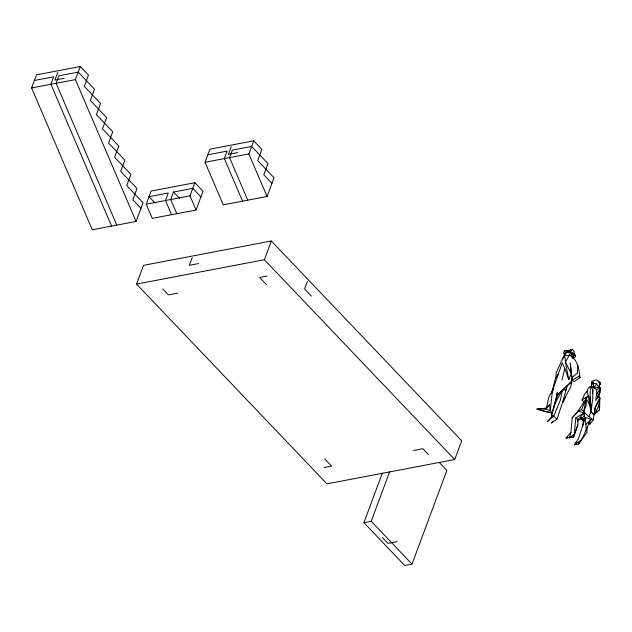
<?xml version="1.0" encoding="UTF-8"?>
<svg xmlns="http://www.w3.org/2000/svg" width="632" height="632" viewBox="0 0 632 632"><rect width="100%" height="100%" fill="white"/><g stroke="black" fill="none" stroke-linecap="round" stroke-linejoin="round"><path stroke-width="0.95" d="M594.862 410.934L595.447 406.487L599.855 398.042L598.875 395.403M596.6 389.454L596.758 394.06L595.628 400.53L597.864 397.394L600.242 392.393L600.4 388.095L596.6 389.454L590.446 386.365L588.274 388.056L587.041 391.429L588.345 395.703L586.291 398.587L586.227 405.483L583.707 411.472L584.41 416.164L577.372 421.109L577.996 419.672L583.873 413.107L578.588 410.855L572.221 417.815L570.901 432.383L569.337 437.771L566.043 437.937L570.901 432.383M587.033 427.769L586.962 432.32L578.343 444.272L574.417 444.754L578.525 438.553L585.303 417.404L591.165 419.49C586.275 427.437 584.347 436.759 578.343 444.272L579.015 442.519M597.682 395.569L597.864 397.394L599.855 398.042L599.547 409.639L593.875 414.679L591.038 411.969L589.767 405.325L590.446 386.365L592.887 389.818L592.705 398.642L591.038 411.969L588.898 416.678L593.432 419.869L589.869 424.214L588.668 422.911M577.869 425.004L574.235 434.476L569.337 437.771L573.627 437.052L577.869 425.004L577.996 419.672L575.863 417.839L583.873 413.107M555.891 377.991L556.073 373.172L563.681 356.203L569.369 355.145C577.751 359.316 579.102 369.349 579.971 377.707L574.109 381.641L572.158 380.116L570.254 363.195L572.158 380.116L571.549 382.55L567.228 385.662L556.452 396.09L557.377 392.519L552.257 413.288L536.9 409.094L546.348 408.106L549.437 404.749L550.338 410.5L552.257 413.288M589.869 424.214L589.956 422.405M577.782 364.893L577.356 373.157L571.699 377.841M594.285 414.726L594.862 408.667L599.855 398.042L598.393 406.502L594.285 414.726L591.038 411.969L591.497 404.796M593.432 419.869L593.875 414.679L599.547 409.639L599.136 406.724M575.863 417.839L574.235 434.476M592.524 393.586L592.887 389.818M582.712 426.371L583.62 418.898L585.303 417.404L586.298 430.811M569.788 355.571L570.135 352.861L566.817 352.277L565.45 353.209L562.725 358.873M595.218 408.264L595.447 406.487M571.66 381.918L570.917 386.5L562.733 401.881L557.013 419.166L551.167 423.092L553.158 421.196M591.054 387.448L592.184 381.333L596.332 379.8L600.131 382.581L600.282 384.619L598.915 385.844M573.595 356.021L573.745 355.208L572.892 353.952L570.372 352.253L567.647 351.526L566.217 351.945L565.656 352.806L566.09 353.778M562.733 401.881L567.228 385.662L572.158 380.116L579.789 375.85M572.221 417.815L577.127 412.388L583.834 402.157L582.025 399.89L584.94 398.089L586.291 398.587L583.707 411.472L584.41 416.164M566.454 389.786L562.425 390.039L560.394 400.08L553.672 416.117L547.249 421.797L551.649 416.67L552.107 414.789M574.946 431.427L573.627 437.052L569.835 437.494M562.006 379.974L564.763 368.464L562.219 362.847L552.305 391.342L550.338 410.5L545.582 409.015L536.9 409.094L546.159 411.724L549.698 412.017M553.948 407.269L558.056 393.847M583.881 421.331L582.815 420.13L583.265 418.305M600.131 382.581L598.938 387.337L594.159 387.937L591.418 385.875L592.184 381.333L593.258 382.581M597.864 397.394L600.4 388.095L598.938 387.337L596.624 383.956L593.164 383.197L592.184 381.333L594.159 387.937L596.624 383.956M573.216 356.725L573.524 355.626L570.135 352.861M551.712 392.946L555.52 378.118L558.427 373.978L556.713 377.296M557.013 419.166L553.672 416.117L551.649 416.67L551.341 415.39L554.864 403.508L562.425 390.039M565.087 354.789L563.657 352.909L564.281 350.958L566.683 350.42L573.967 353.754L575.112 355.034L575.436 356.519L574.488 357.657L572.197 357.665M568.682 351.882L569.258 350.294L572.371 349.291L574.52 352.135L573.611 353.873M116.794 225.118L56.114 83.298L58.895 75.8L78.202 72.127L94.516 89.246L90.337 100.488L106.658 117.615L102.471 128.857L118.792 145.976L114.613 157.218L130.927 174.345L126.748 185.579L143.061 202.706L136.093 221.437L92.28 229.787L31.6 87.966L36.474 74.853L80.288 66.502L88.448 75.066L84.269 86.308L100.583 103.427L96.404 114.669L112.725 131.796L108.546 143.037L124.86 160.157L120.68 171.398L136.994 188.526L132.815 199.767L140.976 208.323M57.765 72.348L54.897 80.043L64.132 78.289M136.093 221.437L75.413 79.616L80.288 66.502M146.182 204.183L151.056 191.069L194.877 182.719L203.03 191.275L196.062 210.014L152.249 218.364L146.182 204.183L189.995 195.833L194.877 182.719M136.567 284.076L143.535 265.345L271.325 240.99L461.692 440.773L454.724 459.511L326.934 483.859L136.567 284.076L264.358 259.728L454.724 459.511M200.944 196.9L192.784 188.336L173.476 192.017L170.695 199.507L176.763 213.687M205.052 162.282L209.927 149.168L253.74 140.817L261.901 149.381L257.722 160.623L274.035 177.75L267.067 196.481L223.254 204.831L205.052 162.282L248.866 153.931L253.74 140.817M231.209 146.663L228.35 154.358L237.585 152.604M192.207 257.619L189.339 265.322L198.574 263.56M264.358 259.728L271.325 240.99M307.421 281.193L304.553 288.887L311.434 296.108M439.374 462.584L446.856 470.437L412.017 564.107L404.717 565.498L363.929 522.688L382.368 473.099M363.929 522.688L371.229 521.297L389.668 471.701M564.763 368.464L568.784 379.666L571.186 373.749L565.458 362.049L564.976 357.475L563.681 356.203M578.588 410.855L581.543 409.512L586.291 398.587L589.767 405.325L588.345 395.703L584.94 398.089M563.12 402.394L565.703 396.485M582.025 399.89L584.948 393.475L587.041 391.429M572.252 358.249L573.524 355.626M569.369 355.145L565.458 362.049L568.784 379.666M596.758 394.06L600.4 388.095M570.372 352.253L572.371 349.291L567.647 351.526M583.834 402.157L586.291 398.587M553.427 389.739L549.303 395.758L546.348 408.106L545.582 409.015L549.437 404.749M576.4 442.677L574.417 444.754L580.824 440.299M556.452 396.09L567.228 385.662M585.667 424.562L591.165 419.49L589.925 420.596M567.82 351.297L569.258 350.294M567.749 437.052L566.043 437.937L567.939 437.715M564.281 350.958L566.683 350.42L573.967 353.754L575.436 356.519M34.389 80.477L53.688 76.796L50.9 84.285L111.588 226.114M31.6 87.966L75.413 79.616M207.833 154.793L227.141 151.111L224.352 158.608L242.554 201.15M177.655 293.114L168.42 294.868L162.835 289.006M267.202 276.042L259.697 277.472L266.578 284.692M324.09 467.546L331.587 466.116L324.714 458.895M413.636 450.474L422.871 448.72L428.457 454.582M397.204 541.64L387.969 543.394L382.384 537.532M564.992 350.736L567.133 350.807L571.368 352.838M572.355 357.546L574.488 357.657M551.341 415.39L553.672 416.117M581.377 417.815L583.62 418.898M580.516 418.613L582.815 420.13M580.555 417.863L584.102 420.675M581.543 409.512L588.898 416.678M563.657 352.909L565.395 354.568M271.942 183.367L263.789 174.803L267.968 163.562L251.647 146.442L232.347 150.116L229.558 157.613L247.768 200.162M173.476 192.017L179.599 198.44M155.085 203.109L148.97 196.686L168.27 193.005L165.489 200.502L171.556 214.683M371.229 521.297L412.017 564.107M598.322 380.883L600.282 384.619M579.196 376.032L579.971 377.707M248.866 153.931L267.067 196.481M189.995 195.833L196.062 210.014M593.164 383.197L594.159 387.937M571.486 353.802L572.102 357.357M590.083 396.77L591.038 411.969"/></g></svg>
